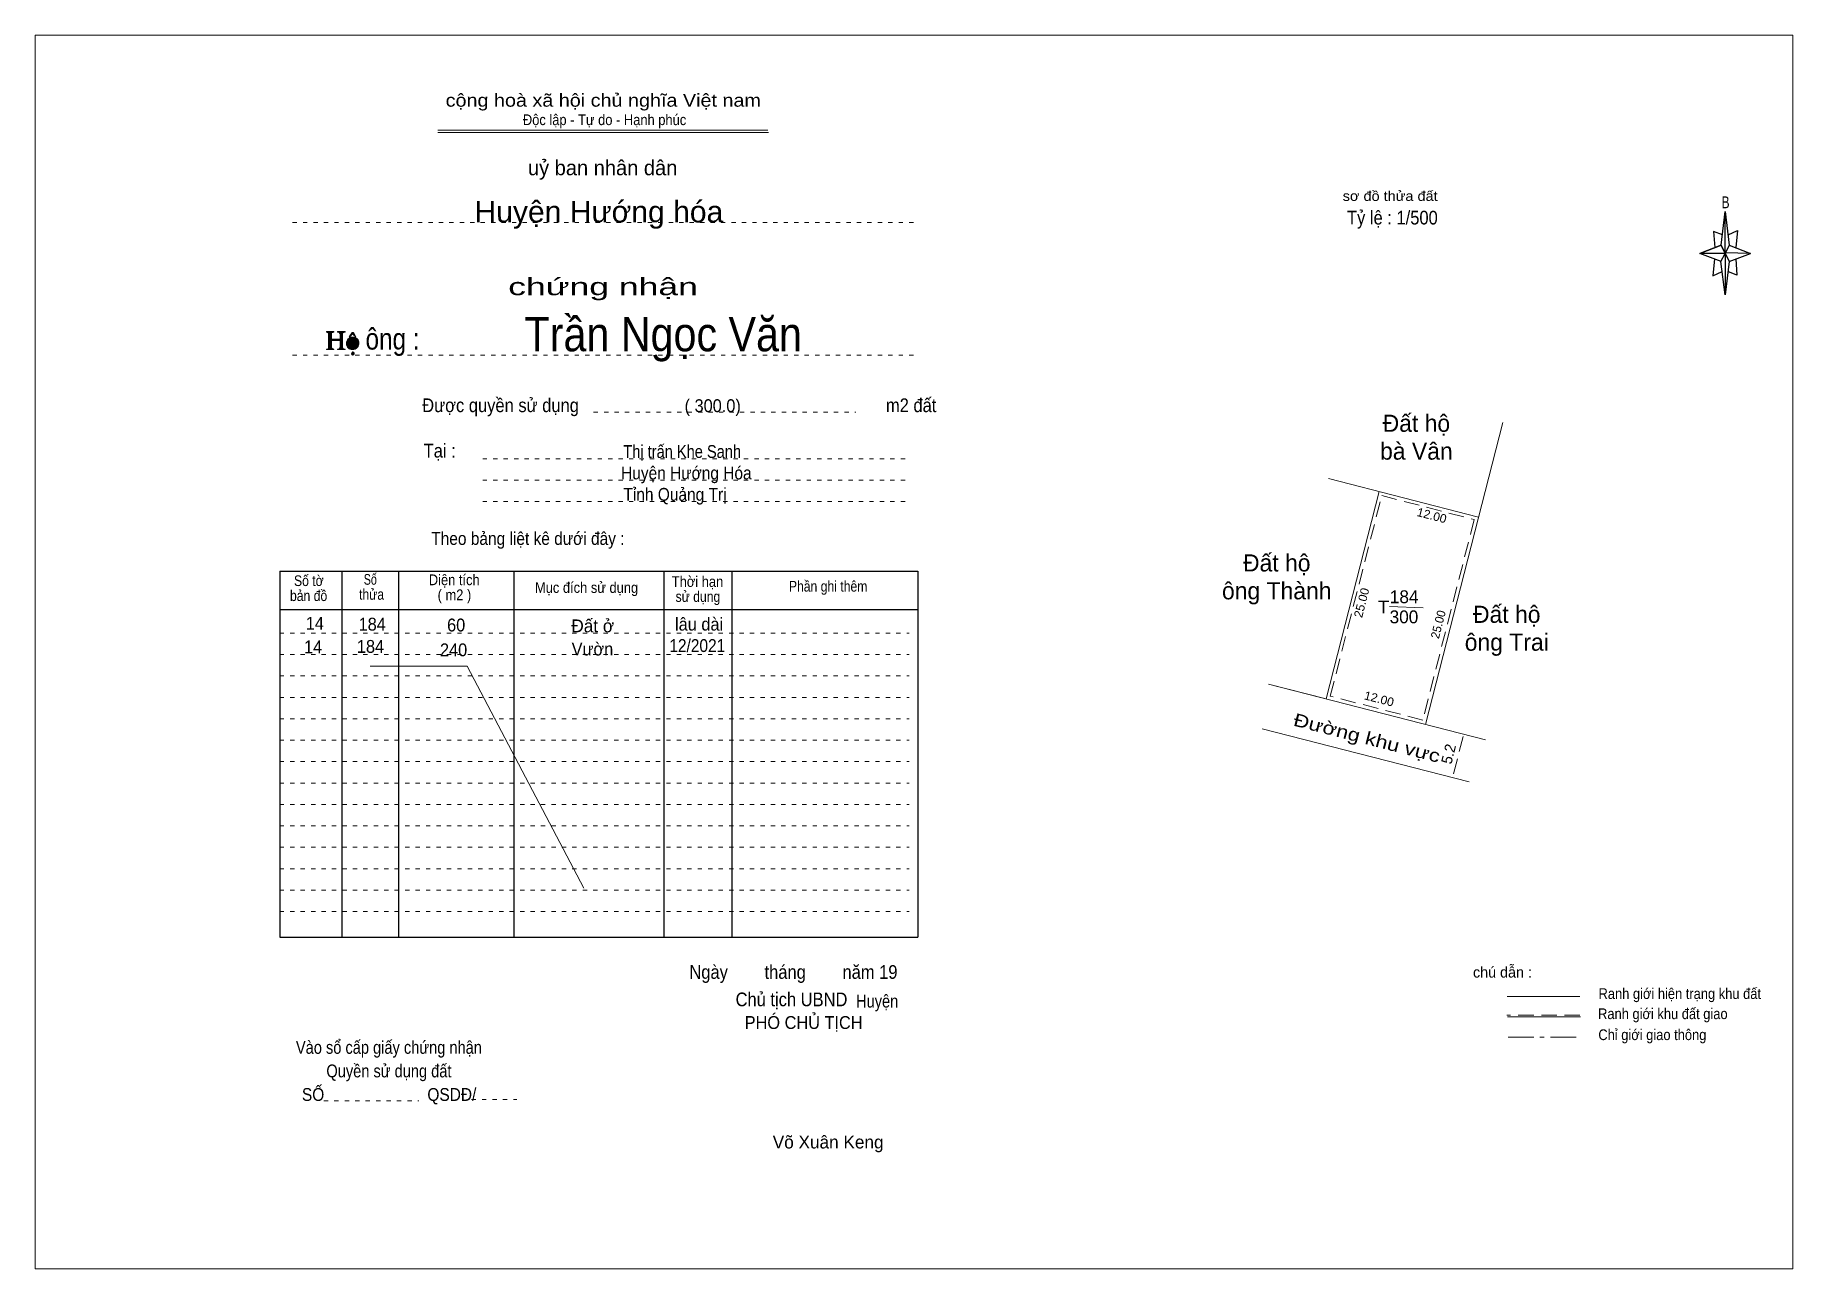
# Model space of a CAD drawing. Header units: centimetres. Extents: x -0.5 to 40.5, y 0 to 28.8.
import ezdxf
from ezdxf.enums import TextEntityAlignment as Align

# ---------------------------------------------------------------- set-up
doc = ezdxf.new("R2010")
doc.units = ezdxf.units.CM
doc.header["$LTSCALE"] = 0.12
for name, pattern in [('DOT_DASHED', [7.7, 5, -1.2, 0.3, -1.2]), ('DOTTED', [1.5, 0.3, -1.2]), ('MEDIUM_DASHED', [4.5, 3, -1.5])]:
    doc.linetypes.add(name, pattern=pattern)
for name, color, linetype, lineweight in [('1', 7, 'DOTTED', 13), ('34', 7, 'Continuous', 13), ('4', 7, 'Continuous', 13), ('50', 7, 'Continuous', 25)]:
    doc.layers.add(name, color=color, linetype=linetype, lineweight=lineweight)
doc.layers.add('30', color=7, linetype='Continuous')

msp = doc.modelspace()

# ---------------------------------------------------------------- hatches: boundary and pattern name
at = {"layer": '34'}
for points in [[(6.43, 21.67), (6.43, 21.8), (6.43, 21.81), (6.44, 21.83), (6.46, 21.83), (6.48, 21.84), (6.48, 21.85), (6.31, 21.85), (6.31, 21.84), (6.33, 21.83), (6.35, 21.82), (6.36, 21.81), (6.36, 21.8), (6.36, 21.48), (6.36, 21.47), (6.35, 21.45), (6.33, 21.44), (6.31, 21.44), (6.31, 21.43), (6.48, 21.43), (6.48, 21.44), (6.46, 21.45), (6.44, 21.46), (6.43, 21.47), (6.43, 21.48), (6.43, 21.64), (6.63, 21.64), (6.63, 21.48), (6.62, 21.47), (6.62, 21.45), (6.6, 21.45), (6.57, 21.44), (6.57, 21.43), (6.75, 21.43), (6.75, 21.44), (6.72, 21.45), (6.7, 21.45), (6.69, 21.47), (6.69, 21.48), (6.69, 21.8), (6.69, 21.81), (6.7, 21.82), (6.72, 21.83), (6.75, 21.84), (6.75, 21.85), (6.57, 21.85), (6.57, 21.84), (6.6, 21.83), (6.62, 21.82), (6.62, 21.81), (6.63, 21.8), (6.63, 21.67)], [(6.86, 21.73), (6.92, 21.8), (6.99, 21.73), (7, 21.73), (6.94, 21.83), (6.91, 21.83), (6.84, 21.73)], [(7.07, 21.58), (7.07, 21.61), (7.06, 21.64), (7.05, 21.66), (7.03, 21.68), (7.01, 21.7), (6.98, 21.71), (6.95, 21.72), (6.92, 21.72), (6.89, 21.72), (6.86, 21.71), (6.84, 21.7), (6.82, 21.68), (6.8, 21.66), (6.79, 21.63), (6.78, 21.6), (6.78, 21.57), (6.78, 21.54), (6.79, 21.52), (6.8, 21.49), (6.82, 21.47), (6.84, 21.45), (6.86, 21.44), (6.89, 21.43), (6.92, 21.43), (6.95, 21.43), (6.98, 21.44), (7.01, 21.46), (7.03, 21.48), (7.05, 21.5), (7.06, 21.53), (7.07, 21.55)], [(7.01, 21.55), (7, 21.51), (6.99, 21.48), (6.96, 21.46), (6.93, 21.45), (6.91, 21.45), (6.89, 21.46), (6.88, 21.47), (6.86, 21.49), (6.85, 21.54), (6.84, 21.61), (6.85, 21.64), (6.86, 21.67), (6.88, 21.7), (6.91, 21.7), (6.94, 21.7), (6.97, 21.68), (6.99, 21.65), (7, 21.62)], [(6.9, 21.34), (6.9, 21.33), (6.91, 21.31), (6.92, 21.31), (6.93, 21.3), (6.94, 21.31), (6.95, 21.31), (6.96, 21.33), (6.96, 21.34), (6.96, 21.35), (6.95, 21.37), (6.94, 21.37), (6.93, 21.38), (6.92, 21.37), (6.91, 21.37)]]:
    msp.add_hatch(color=256, dxfattribs=at).paths.add_polyline_path(points)

# ---------------------------------------------------------------- linework, layer by layer
at = {"layer": '1', "linetype": 'Continuous'}
for p, q in [((8.91, 26.55), (16.62, 26.55)), ((8.91, 26.5), (16.63, 26.5))]:
    msp.add_line(p, q, dxfattribs=at)
at = {"layer": '1'}
for p, q in [((5.52, 24.4), (20.02, 24.4)), ((5.52, 21.3), (20.02, 21.3)), ((12.55, 19.97), (18.67, 19.97)), ((9.96, 18.88), (19.9, 18.88)), ((9.96, 18.38), (19.9, 18.38)), ((9.96, 17.88), (19.9, 17.88)), ((5.22, 14.81), (19.92, 14.81)), ((5.22, 14.31), (19.92, 14.31)), ((5.22, 13.81), (19.92, 13.81)), ((5.22, 13.31), (19.92, 13.31)), ((5.22, 12.81), (19.92, 12.81)), ((5.22, 12.31), (19.92, 12.31)), ((5.22, 11.81), (19.92, 11.81)), ((5.22, 11.31), (19.92, 11.31)), ((5.22, 10.81), (19.92, 10.81)), ((5.22, 10.31), (19.92, 10.31)), ((5.22, 9.81), (19.92, 9.81)), ((5.22, 9.31), (19.92, 9.31)), ((5.22, 8.81), (19.92, 8.81)), ((5.22, 8.31), (19.92, 8.31)), ((6.25, 3.89), (8.47, 3.89)), ((9.7, 3.92), (10.76, 3.92))]:
    msp.add_line(p, q, dxfattribs=at)
at = {"layer": '1', "linetype": 'Continuous', "lineweight": 25}
for p, q in [((5.22, 16.26), (20.12, 16.26)), ((5.22, 16.26), (5.22, 7.71)), ((6.67, 16.26), (6.67, 7.71)), ((7.99, 16.26), (7.99, 7.71)), ((10.69, 16.26), (10.69, 7.71)), ((14.19, 16.26), (14.19, 7.71)), ((15.78, 16.26), (15.78, 7.71)), ((20.12, 16.26), (20.12, 7.71)), ((5.22, 15.36), (20.12, 15.36)), ((5.22, 7.71), (20.12, 7.71))]:
    msp.add_line(p, q, dxfattribs=at)
at = {"layer": '1', "linetype": 'Continuous'}
msp.add_lwpolyline([(-0.49, -0.03), (40.55, -0.03), (40.55, 28.77), (-0.49, 28.77)], close=True, dxfattribs=at)
at = {"layer": '34'}
for points in [[(6.43, 21.67), (6.43, 21.8), (6.43, 21.81), (6.44, 21.83), (6.46, 21.83), (6.48, 21.84), (6.48, 21.85), (6.31, 21.85), (6.31, 21.84), (6.33, 21.83), (6.35, 21.82), (6.36, 21.81), (6.36, 21.8), (6.36, 21.48), (6.36, 21.47), (6.35, 21.45), (6.33, 21.44), (6.31, 21.44), (6.31, 21.43), (6.48, 21.43), (6.48, 21.44), (6.46, 21.45), (6.44, 21.46), (6.43, 21.47), (6.43, 21.48), (6.43, 21.64), (6.63, 21.64), (6.63, 21.48), (6.62, 21.47), (6.62, 21.45), (6.6, 21.45), (6.57, 21.44), (6.57, 21.43), (6.75, 21.43), (6.75, 21.44), (6.72, 21.45), (6.7, 21.45), (6.69, 21.47), (6.69, 21.48), (6.69, 21.8), (6.69, 21.81), (6.7, 21.82), (6.72, 21.83), (6.75, 21.84), (6.75, 21.85), (6.57, 21.85), (6.57, 21.84), (6.6, 21.83), (6.62, 21.82), (6.62, 21.81), (6.63, 21.8), (6.63, 21.67)], [(6.86, 21.73), (6.92, 21.8), (6.99, 21.73), (7, 21.73), (6.94, 21.83), (6.91, 21.83), (6.84, 21.73)], [(7.07, 21.58), (7.07, 21.61), (7.06, 21.64), (7.05, 21.66), (7.03, 21.68), (7.01, 21.7), (6.98, 21.71), (6.95, 21.72), (6.92, 21.72), (6.89, 21.72), (6.86, 21.71), (6.84, 21.7), (6.82, 21.68), (6.8, 21.66), (6.79, 21.63), (6.78, 21.6), (6.78, 21.57), (6.78, 21.54), (6.79, 21.52), (6.8, 21.49), (6.82, 21.47), (6.84, 21.45), (6.86, 21.44), (6.89, 21.43), (6.92, 21.43), (6.95, 21.43), (6.98, 21.44), (7.01, 21.46), (7.03, 21.48), (7.05, 21.5), (7.06, 21.53), (7.07, 21.55)], [(7.01, 21.55), (7, 21.51), (6.99, 21.48), (6.96, 21.46), (6.93, 21.45), (6.91, 21.45), (6.89, 21.46), (6.88, 21.47), (6.86, 21.49), (6.85, 21.54), (6.84, 21.61), (6.85, 21.64), (6.86, 21.67), (6.88, 21.7), (6.91, 21.7), (6.94, 21.7), (6.97, 21.68), (6.99, 21.65), (7, 21.62)], [(6.9, 21.34), (6.9, 21.33), (6.91, 21.31), (6.92, 21.31), (6.93, 21.3), (6.94, 21.31), (6.95, 21.31), (6.96, 21.33), (6.96, 21.34), (6.96, 21.35), (6.95, 21.37), (6.94, 21.37), (6.93, 21.38), (6.92, 21.37), (6.91, 21.37)]]:
    msp.add_lwpolyline(points, close=True, dxfattribs=at)
at = {"layer": '4'}
for p, q in [((33.78, 19.73), (31.97, 12.68)), ((29.65, 13.28), (30.89, 18.12)), ((29.71, 18.42), (33.21, 17.52)), ((31.13, 15.43), (31.92, 15.4)), ((28.16, 12.58), (32.99, 11.34))]:
    msp.add_line(p, q, dxfattribs=at)
at = {"layer": '4', "linetype": 'MEDIUM_DASHED'}
msp.add_line((32.85, 12.4), (32.62, 11.49), dxfattribs=at)
msp.add_lwpolyline([(29.75, 13.34), (30.95, 18.02), (33.11, 17.46), (31.91, 12.78)], close=True, dxfattribs=at)
at = {"layer": '4'}
msp.add_lwpolyline([(33.37, 12.32), (28.31, 13.62), (29.65, 13.28)], dxfattribs=at)
at = {"layer": '50'}
for p, q in [((38.88, 23.87), (38.97, 24.65)), ((39.06, 23.87), (39.56, 23.67)), ((38.88, 23.49), (38.38, 23.67)), ((39.06, 23.49), (38.97, 22.71)), ((39.22, 23.55), (39.24, 23.17)), ((39.24, 23.17), (39.03, 23.25))]:
    msp.add_line(p, q, dxfattribs=at)
at = {"layer": '50', "lineweight": 13}
for p, q in [((35.58, 6.33), (33.88, 6.33)), ((35.59, 5.85), (33.89, 5.85))]:
    msp.add_line(p, q, dxfattribs=at)
at = {"layer": '50', "linetype": 'MEDIUM_DASHED', "lineweight": 13}
msp.add_line((35.58, 5.89), (33.87, 5.89), dxfattribs=at)
at = {"layer": '50', "linetype": 'DOT_DASHED', "lineweight": 13}
msp.add_line((33.9, 5.38), (35.61, 5.38), dxfattribs=at)
at = {"layer": '50'}
for points in [[(38.97, 24.65), (39.06, 23.87), (38.97, 23.67)], [(38.97, 23.67), (38.38, 23.67), (38.88, 23.87), (39.06, 23.49), (39.56, 23.67), (38.97, 23.69)], [(38.97, 23.67), (38.97, 22.71), (38.87, 23.49)]]:
    msp.add_lwpolyline(points, close=True, dxfattribs=at)
for points in [[(38.97, 23.67), (38.88, 23.87), (38.38, 23.67)], [(38.91, 24.11), (38.7, 24.19), (38.73, 23.81)], [(39.04, 24.11), (39.26, 24.21), (39.22, 23.81)], [(38.72, 23.55), (38.68, 23.15), (38.9, 23.25)], [(38.97, 23.67), (39.06, 23.49), (39.56, 23.67)]]:
    msp.add_lwpolyline(points, dxfattribs=at)
at = {"layer": '50', "lineweight": 13}
msp.add_lwpolyline([(7.33, 14.04), (9.6, 14.04), (12.32, 8.86)], dxfattribs=at)

# ---------------------------------------------------------------- texts
at = {"layer": '1'}
for s, height, width, p in [('cộng hoà xã hội chủ nghĩa Việt nam', 0.3, 1.15, (12.775, 27.1)), ('Độc lập - Tự do - Hạnh phúc', 0.25, 0.9, (12.805, 26.67)), ('chứng nhận', 0.4, 1.55, (12.77, 22.7)), ('Được quyền sử dụng                                                                   m2 đất', 0.32, 0.9, (14.55, 19.97)), ('Tại :', 0.32, 0.9, (8.955, 18.91)), ('Theo bảng liệt kê dưới đây :', 0.3, 0.9, (11.015, 16.87)), ('Số tờ', 0.25, 0.85, (5.9, 15.91)), ('Số ', 0.25, 0.75, (7.37, 15.94)), ('Diện tích', 0.25, 0.9, (9.295, 15.93)), ('Mục đích sử dụng', 0.25, 0.9, (12.385, 15.75)), ('Thời hạn', 0.25, 0.9, (14.975, 15.89)), ('Phần ghi thêm', 0.25, 0.85, (18.025, 15.78)), ('bản đồ', 0.25, 0.85, (5.895, 15.56)), ('thửa', 0.25, 0.85, (7.365, 15.59)), ('( m2 )', 0.25, 0.9, (9.3, 15.58)), ('sử dụng', 0.25, 0.85, (14.985, 15.54)), ('Ngày        tháng        năm 19', 0.32, 0.9, (17.215, 6.74)), ('Chủ tịch UBND', 0.32, 0.9, (17.17, 6.1)), ('Vào sổ cấp giấy chứng nhận', 0.3, 0.85, (7.77, 4.99)), ('Quyền sử dụng đất', 0.3, 0.85, (7.77, 4.44)), ('SỐ                        QSDĐ/', 0.3, 0.9, (7.775, 3.89))]:
    msp.add_text(s, height=height, dxfattribs=dict(at, width=width)).set_placement(p, align=Align.CENTER)
msp.add_text('uỷ ban nhân dân', height=0.35, dxfattribs=at).set_placement((12.76, 25.5), align=Align.CENTER)
at = {"layer": '30', "width": 0.85}
msp.add_text('ông :', height=0.5, dxfattribs=at).set_placement((7.855, 21.43), align=Align.CENTER)
at = {"layer": '34'}
for s, height, width, p in [('Huyện Hướng hóa ', 0.5, 1.05, (12.77, 24.4)), ('Trần Ngọc Văn', 0.8, 0.9, (14.175, 21.39)), ('( 300.0)', 0.3, 0.95, (15.33, 19.97)), ('Thị trấn Khe Sanh ', 0.3, 0.85, (14.665, 18.9)), ('Huyện Hướng Hóa ', 0.3, 0.9, (14.765, 18.4)), ('Tỉnh Quảng Trị ', 0.3, 0.9, (14.5, 17.9)), ('14', 0.3, 0.95, (6.04, 14.89)), ('lâu dài ', 0.3, 0.95, (15.065, 14.87)), ('184', 0.3, 0.95, (7.38, 14.87)), ('60', 0.3, 0.95, (9.34, 14.85)), ('14', 0.3, 0.95, (6, 14.34)), ('184', 0.3, 0.95, (7.34, 14.35)), ('240', 0.3, 0.95, (9.28, 14.27)), ('Vườn ', 0.3, 0.95, (12.575, 14.29)), ('12/2021', 0.3, 0.9, (14.97, 14.37))]:
    msp.add_text(s, height=height, dxfattribs=dict(at, width=width)).set_placement(p, align=Align.CENTER)
msp.add_text('Đất ở ', height=0.3, dxfattribs=at).set_placement((12.585, 14.83), align=Align.CENTER)
at = {"layer": '4'}
for s, height, p in [('Đất hộ', 0.4, (31.76, 19.51)), ('bà Vân', 0.4, (31.76, 18.86)), ('Đất hộ', 0.4, (28.5, 16.25)), ('ông Thành', 0.4, (28.5, 15.6)), ('184', 0.3, (31.475, 15.51)), ('300', 0.3, (31.47, 15.04)), ('Đất hộ', 0.4, (33.87, 15.05)), ('ông Trai', 0.4, (33.87, 14.4))]:
    msp.add_text(s, height=height, dxfattribs=at).set_placement(p, align=Align.CENTER)
for s, height, rotation, width, p in [('12.00', 0.2, 345.579, 1.05, (32.095, 17.461)), ('25.00', 0.2, 75.63, 1.05, (30.578, 15.495)), ('12.00', 0.2, 345.591, 1.05, (30.865, 13.181)), ('Đường khu vực', 0.3, 345.601, 1.25, (30.568, 12.22))]:
    msp.add_text(s, height=height, rotation=rotation, dxfattribs=dict(at, width=width)).set_placement(p, align=Align.CENTER)
at = {"layer": '4', "width": 1.1}
msp.add_text('T', height=0.3, dxfattribs=at).set_placement((30.995, 15.27), align=Align.CENTER)
at = {"layer": '4'}
for s, height, rotation, p in [('25.00', 0.1997, 75.601, (32.367, 14.99)), ('5.2', 0.25, 75.816, (32.633, 11.959))]:
    msp.add_text(s, height=height, rotation=rotation, dxfattribs=at).set_placement(p, align=Align.CENTER)
at = {"layer": '50'}
for s, height, width, p in [('sơ đồ thửa đất ', 0.23, 1.1, (31.195, 24.9)), ('B', 0.276, 0.75, (38.98, 24.73)), (' Huyện ', 0.3, 0.85, (19.17, 6.07)), ('Ranh giới hiện trạng khu đất', 0.25, 0.9, (37.91, 6.27)), (' PHÓ CHỦ TỊCH', 0.3, 0.95, (17.4, 5.57)), ('Ranh giới khu đất giao', 0.25, 0.9, (37.515, 5.8)), ('Chỉ giới giao thông', 0.25, 0.9, (37.27, 5.31))]:
    msp.add_text(s, height=height, dxfattribs=dict(at, width=width)).set_placement(p, align=Align.CENTER)
at = {"layer": '50', "width": 0.9}
msp.add_text('Tỷ lệ : 1/500', height=0.32, dxfattribs=at).set_placement((30.14, 24.35))
at = {"layer": '50'}
for s, height, p in [('chú dẫn :', 0.25, (33.77, 6.77)), (' Võ Xuân Keng', 0.3, (17.97, 2.78))]:
    msp.add_text(s, height=height, dxfattribs=at).set_placement(p, align=Align.CENTER)

doc.saveas('drawing.dxf')
